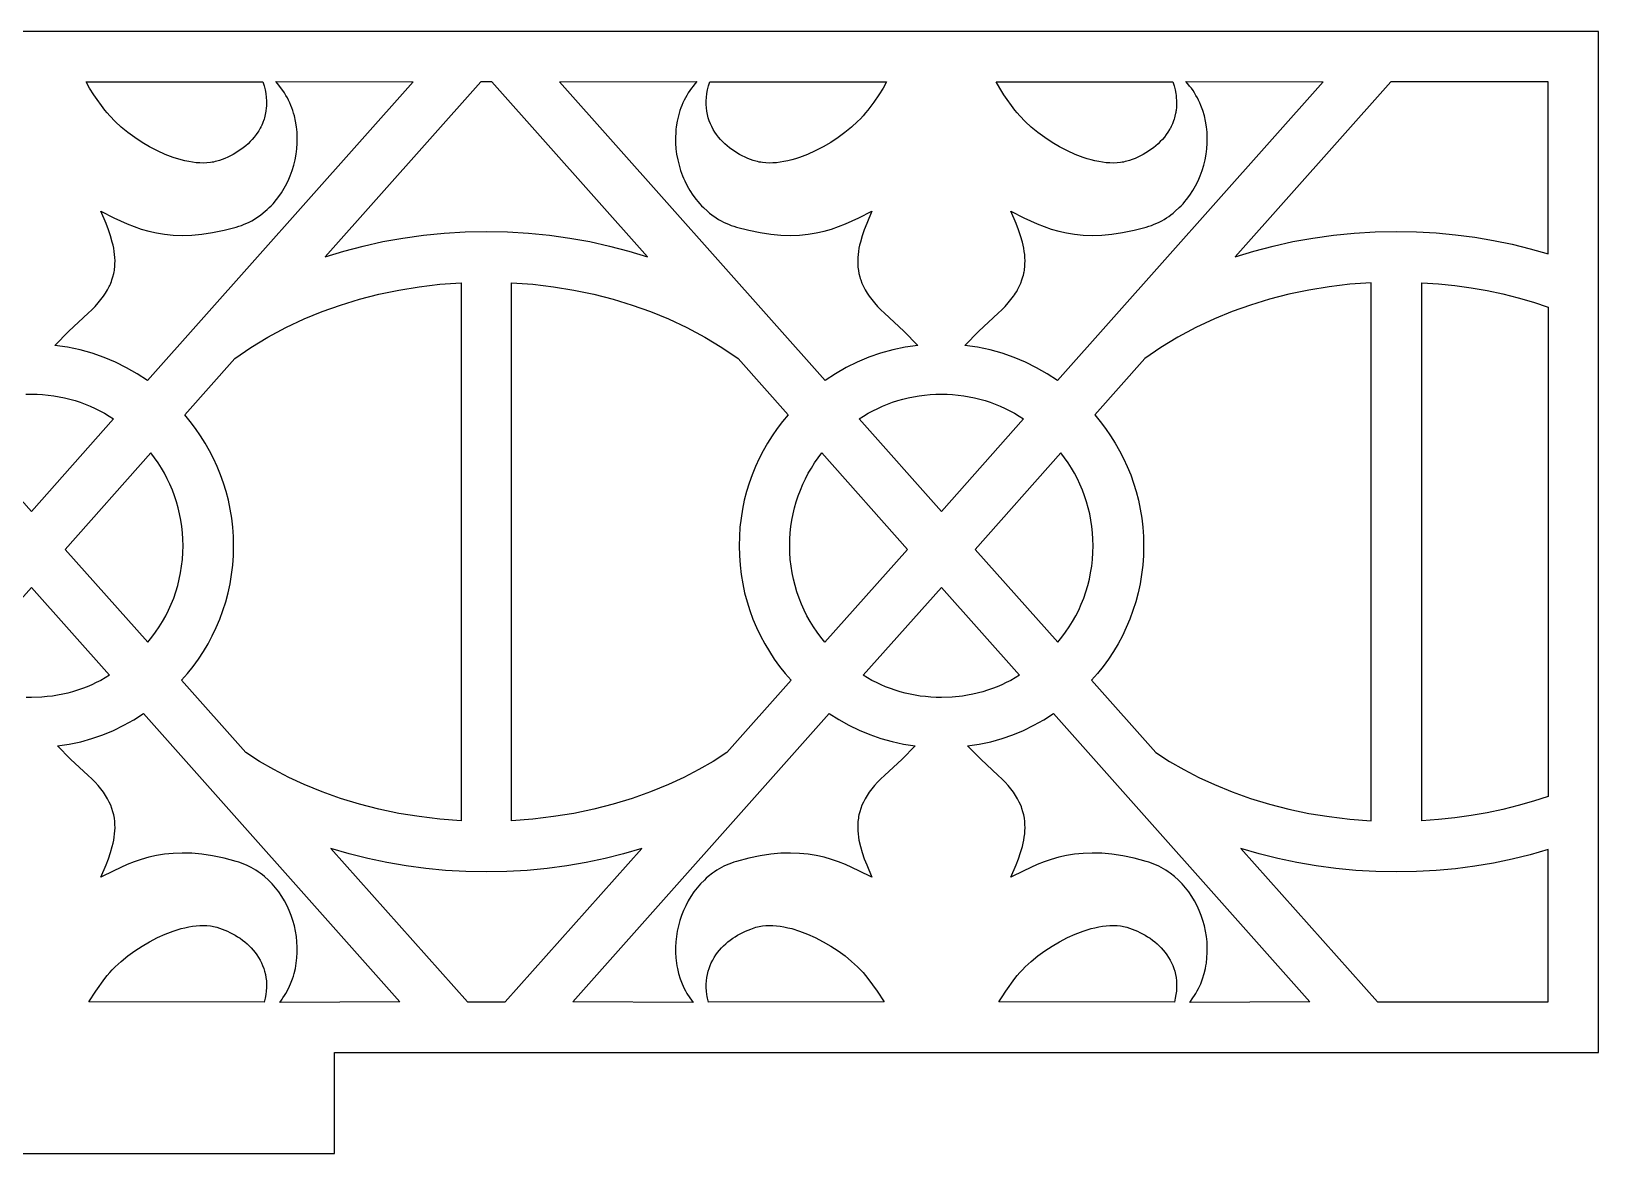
# Model space of a CAD drawing. Extents: x -831 to 1547, y -1426 to -385.
# Drawn here: x -652.77 to -606.27, y -513.42 to -480.12 of the extents above; entities that cross this region are included whole.
import ezdxf

# ---------------------------------------------------------------- set-up
doc = ezdxf.new("R2010")
doc.units = 0
doc.layers.add('CUT', color=18, linetype='CONTINUOUS')

msp = doc.modelspace()

# ---------------------------------------------------------------- linework, layer by layer
at = {"layer": 'CUT'}
for points in [[(-606.269, -480.124), (-699.269, -480.124), (-699.269, -510.424), (-661.769, -510.424), (-661.769, -513.424), (-643.769, -513.424), (-643.769, -510.424), (-606.269, -510.424)], [(-649.32, -490.488), (-649.625, -490.286), (-649.942, -490.104), (-650.272, -489.94), (-650.612, -489.797), (-650.963, -489.676), (-651.324, -489.576), (-651.694, -489.498), (-652.072, -489.444), (-651.657, -489.02), (-651.082, -488.485), (-650.974, -488.384), (-650.874, -488.284), (-650.784, -488.184), (-650.703, -488.085), (-650.629, -487.986), (-650.564, -487.888), (-650.506, -487.79), (-650.456, -487.693), (-650.444, -487.669), (-650.433, -487.645), (-650.423, -487.621), (-650.413, -487.596), (-650.394, -487.548), (-650.376, -487.5), (-650.347, -487.405), (-650.323, -487.31), (-650.313, -487.262), (-650.305, -487.215), (-650.299, -487.167), (-650.293, -487.12), (-650.287, -487.026), (-650.285, -486.933), (-650.288, -486.839), (-650.296, -486.746), (-650.308, -486.653), (-650.323, -486.561), (-650.343, -486.469), (-650.365, -486.377), (-650.418, -486.193), (-650.481, -486.01), (-650.551, -485.828), (-650.703, -485.464), (-650.319, -485.657), (-649.924, -485.836), (-649.719, -485.917), (-649.507, -485.99), (-649.287, -486.054), (-649.056, -486.106), (-648.815, -486.145), (-648.561, -486.171), (-648.292, -486.18), (-648.009, -486.172), (-647.708, -486.145), (-647.39, -486.097), (-647.051, -486.027), (-646.692, -485.933), (-646.611, -485.908), (-646.532, -485.88), (-646.454, -485.85), (-646.378, -485.816), (-646.303, -485.781), (-646.231, -485.743), (-646.09, -485.659), (-645.956, -485.566), (-645.83, -485.464), (-645.769, -485.41), (-645.71, -485.355), (-645.653, -485.297), (-645.598, -485.237), (-645.493, -485.113), (-645.396, -484.982), (-645.35, -484.915), (-645.307, -484.846), (-645.226, -484.704), (-645.153, -484.557), (-645.088, -484.407), (-645.031, -484.252), (-644.984, -484.095), (-644.944, -483.935), (-644.914, -483.773), (-644.893, -483.61), (-644.881, -483.446), (-644.878, -483.281), (-644.885, -483.117), (-644.902, -482.954), (-644.928, -482.792), (-644.965, -482.632), (-644.987, -482.553), (-645.011, -482.475), (-645.039, -482.397), (-645.068, -482.321), (-645.101, -482.245), (-645.136, -482.17), (-645.173, -482.097), (-645.214, -482.024), (-645.257, -481.953), (-645.302, -481.882), (-645.402, -481.746), (-645.456, -481.68), (-645.513, -481.616), (-641.441, -481.624)], [(-651.142, -481.625), (-645.896, -481.623), (-645.861, -481.742), (-645.832, -481.858), (-645.811, -481.972), (-645.798, -482.082), (-645.791, -482.19), (-645.79, -482.243), (-645.79, -482.25), (-645.79, -482.251), (-645.79, -482.253), (-645.79, -482.255), (-645.79, -482.256), (-645.79, -482.258), (-645.79, -482.26), (-645.79, -482.261), (-645.79, -482.263), (-645.79, -482.264), (-645.79, -482.266), (-645.79, -482.268), (-645.79, -482.269), (-645.79, -482.276), (-645.79, -482.277), (-645.79, -482.279), (-645.79, -482.281), (-645.79, -482.282), (-645.79, -482.284), (-645.79, -482.286), (-645.79, -482.287), (-645.791, -482.289), (-645.791, -482.29), (-645.791, -482.292), (-645.791, -482.294), (-645.791, -482.295), (-645.791, -482.297), (-645.791, -482.299), (-645.791, -482.3), (-645.791, -482.302), (-645.791, -482.303), (-645.791, -482.305), (-645.791, -482.307), (-645.791, -482.308), (-645.791, -482.31), (-645.791, -482.311), (-645.791, -482.313), (-645.791, -482.315), (-645.791, -482.316), (-645.791, -482.318), (-645.791, -482.32), (-645.791, -482.321), (-645.793, -482.347), (-645.797, -482.398), (-645.809, -482.497), (-645.827, -482.593), (-645.851, -482.687), (-645.865, -482.733), (-645.88, -482.778), (-645.888, -482.8), (-645.889, -482.801), (-645.889, -482.803), (-645.89, -482.804), (-645.89, -482.805), (-645.891, -482.807), (-645.891, -482.808), (-645.892, -482.81), (-645.892, -482.811), (-645.895, -482.816), (-645.895, -482.818), (-645.896, -482.819), (-645.896, -482.821), (-645.897, -482.822), (-645.897, -482.823), (-645.898, -482.825), (-645.898, -482.826), (-645.899, -482.827), (-645.899, -482.829), (-645.9, -482.83), (-645.9, -482.832), (-645.901, -482.833), (-645.901, -482.834), (-645.902, -482.836), (-645.903, -482.837), (-645.903, -482.838), (-645.904, -482.84), (-645.904, -482.841), (-645.905, -482.842), (-645.906, -482.844), (-645.908, -482.849), (-645.908, -482.851), (-645.909, -482.852), (-645.909, -482.853), (-645.91, -482.855), (-645.91, -482.856), (-645.911, -482.857), (-645.911, -482.859), (-645.912, -482.86), (-645.914, -482.865), (-645.924, -482.887), (-645.926, -482.892), (-645.927, -482.894), (-645.927, -482.895), (-645.928, -482.896), (-645.928, -482.898), (-645.929, -482.899), (-645.93, -482.9), (-645.93, -482.902), (-645.931, -482.903), (-645.933, -482.908), (-645.954, -482.95), (-645.954, -482.952), (-645.955, -482.953), (-645.955, -482.954), (-645.956, -482.956), (-645.957, -482.957), (-645.958, -482.958), (-645.958, -482.959), (-645.958, -482.961), (-645.959, -482.962), (-645.96, -482.963), (-645.961, -482.965), (-645.961, -482.966), (-645.962, -482.967), (-645.963, -482.968), (-645.963, -482.97), (-645.964, -482.971), (-645.975, -482.992), (-645.986, -483.012), (-645.997, -483.032), (-646.021, -483.072), (-646.045, -483.111), (-646.097, -483.187), (-646.153, -483.26), (-646.212, -483.33), (-646.274, -483.396), (-646.34, -483.46), (-646.408, -483.521), (-646.479, -483.578), (-646.552, -483.632), (-646.627, -483.684), (-646.704, -483.732), (-646.782, -483.776), (-646.862, -483.818), (-646.942, -483.856), (-647.023, -483.892), (-647.104, -483.923), (-647.186, -483.952), (-647.267, -483.977), (-647.313, -483.99), (-647.36, -484.001), (-647.408, -484.01), (-647.457, -484.017), (-647.557, -484.027), (-647.66, -484.031), (-647.766, -484.029), (-647.874, -484.021), (-647.985, -484.008), (-648.097, -483.989), (-648.211, -483.965), (-648.326, -483.936), (-648.559, -483.864), (-648.794, -483.775), (-649.028, -483.67), (-649.259, -483.55), (-649.484, -483.419), (-649.701, -483.276), (-649.908, -483.125), (-650.102, -482.966), (-650.282, -482.801), (-650.444, -482.632), (-650.518, -482.546), (-650.586, -482.46), (-650.912, -482.005), (-651.038, -481.807)], [(-634.485, -486.816), (-639.102, -481.624), (-639.434, -481.624), (-644.051, -486.815), (-643.493, -486.644), (-642.922, -486.493), (-642.339, -486.364), (-641.744, -486.257), (-641.138, -486.173), (-640.523, -486.112), (-639.9, -486.075), (-639.269, -486.062), (-638.637, -486.075), (-638.014, -486.112), (-637.398, -486.173), (-636.793, -486.257), (-636.198, -486.364), (-635.614, -486.493), (-635.043, -486.644)], [(-626.464, -489.444), (-626.843, -489.495), (-627.213, -489.571), (-627.574, -489.67), (-627.925, -489.792), (-628.266, -489.935), (-628.595, -490.1), (-628.912, -490.284), (-629.216, -490.488), (-637.095, -481.624), (-633.024, -481.616), (-633.081, -481.68), (-633.135, -481.746), (-633.186, -481.814), (-633.234, -481.882), (-633.28, -481.953), (-633.323, -482.024), (-633.363, -482.096), (-633.401, -482.17), (-633.436, -482.245), (-633.468, -482.321), (-633.498, -482.397), (-633.525, -482.475), (-633.572, -482.632), (-633.591, -482.712), (-633.608, -482.792), (-633.635, -482.954), (-633.644, -483.035), (-633.651, -483.117), (-633.658, -483.281), (-633.656, -483.445), (-633.644, -483.61), (-633.623, -483.773), (-633.592, -483.935), (-633.553, -484.095), (-633.505, -484.252), (-633.449, -484.407), (-633.417, -484.483), (-633.384, -484.557), (-633.311, -484.704), (-633.23, -484.846), (-633.141, -484.982), (-633.043, -485.113), (-632.992, -485.176), (-632.939, -485.237), (-632.884, -485.297), (-632.826, -485.355), (-632.707, -485.464), (-632.645, -485.516), (-632.58, -485.566), (-632.447, -485.659), (-632.377, -485.702), (-632.306, -485.743), (-632.233, -485.781), (-632.159, -485.816), (-632.083, -485.85), (-632.005, -485.88), (-631.926, -485.908), (-631.845, -485.933), (-631.485, -486.027), (-631.147, -486.097), (-630.828, -486.145), (-630.528, -486.172), (-630.244, -486.18), (-629.976, -486.171), (-629.722, -486.145), (-629.48, -486.106), (-629.25, -486.054), (-629.029, -485.99), (-628.817, -485.917), (-628.612, -485.836), (-628.217, -485.657), (-627.833, -485.464), (-627.985, -485.828), (-628.055, -486.01), (-628.118, -486.193), (-628.172, -486.377), (-628.194, -486.469), (-628.213, -486.561), (-628.229, -486.653), (-628.241, -486.746), (-628.248, -486.839), (-628.251, -486.933), (-628.25, -487.026), (-628.243, -487.12), (-628.231, -487.215), (-628.213, -487.31), (-628.19, -487.405), (-628.176, -487.453), (-628.16, -487.5), (-628.124, -487.596), (-628.081, -487.693), (-628.031, -487.79), (-627.973, -487.888), (-627.907, -487.986), (-627.834, -488.085), (-627.752, -488.184), (-627.662, -488.284), (-627.563, -488.384), (-627.454, -488.485), (-626.879, -489.02)], [(-632.64, -481.623), (-627.394, -481.625), (-627.499, -481.807), (-627.625, -482.005), (-627.774, -482.223), (-627.95, -482.46), (-628.019, -482.546), (-628.093, -482.632), (-628.171, -482.717), (-628.255, -482.801), (-628.434, -482.966), (-628.629, -483.125), (-628.835, -483.276), (-629.053, -483.419), (-629.278, -483.55), (-629.509, -483.67), (-629.743, -483.775), (-629.977, -483.864), (-630.094, -483.902), (-630.21, -483.936), (-630.326, -483.965), (-630.439, -483.989), (-630.552, -484.008), (-630.662, -484.021), (-630.771, -484.029), (-630.876, -484.031), (-630.98, -484.027), (-631.08, -484.017), (-631.128, -484.01), (-631.176, -484.001), (-631.223, -483.99), (-631.269, -483.977), (-631.351, -483.952), (-631.432, -483.923), (-631.514, -483.892), (-631.595, -483.856), (-631.675, -483.818), (-631.754, -483.776), (-631.833, -483.732), (-631.909, -483.683), (-631.984, -483.632), (-632.057, -483.578), (-632.128, -483.521), (-632.197, -483.46), (-632.262, -483.396), (-632.324, -483.33), (-632.384, -483.26), (-632.44, -483.187), (-632.491, -483.111), (-632.539, -483.032), (-632.583, -482.95), (-632.603, -482.908), (-632.622, -482.865), (-632.656, -482.778), (-632.685, -482.687), (-632.709, -482.593), (-632.728, -482.497), (-632.74, -482.398), (-632.746, -482.295), (-632.746, -482.19), (-632.739, -482.082), (-632.725, -481.972), (-632.704, -481.858), (-632.676, -481.742)], [(-622.322, -490.488), (-622.626, -490.286), (-622.943, -490.104), (-623.273, -489.94), (-623.613, -489.797), (-623.964, -489.676), (-624.326, -489.576), (-624.695, -489.498), (-625.073, -489.444), (-624.658, -489.02), (-624.083, -488.485), (-623.975, -488.384), (-623.876, -488.284), (-623.785, -488.184), (-623.704, -488.085), (-623.63, -487.986), (-623.596, -487.937), (-623.565, -487.888), (-623.535, -487.839), (-623.507, -487.79), (-623.457, -487.693), (-623.414, -487.596), (-623.377, -487.5), (-623.348, -487.405), (-623.335, -487.357), (-623.324, -487.31), (-623.324, -487.308), (-623.324, -487.307), (-623.323, -487.305), (-623.323, -487.304), (-623.322, -487.298), (-623.321, -487.296), (-623.321, -487.295), (-623.321, -487.293), (-623.321, -487.292), (-623.32, -487.29), (-623.32, -487.289), (-623.32, -487.287), (-623.319, -487.286), (-623.315, -487.262), (-623.307, -487.215), (-623.306, -487.213), (-623.306, -487.212), (-623.306, -487.21), (-623.306, -487.209), (-623.305, -487.207), (-623.305, -487.206), (-623.305, -487.204), (-623.305, -487.203), (-623.305, -487.201), (-623.304, -487.2), (-623.304, -487.198), (-623.304, -487.197), (-623.303, -487.195), (-623.303, -487.194), (-623.303, -487.193), (-623.303, -487.191), (-623.303, -487.19), (-623.302, -487.188), (-623.302, -487.187), (-623.302, -487.185), (-623.302, -487.184), (-623.302, -487.182), (-623.302, -487.181), (-623.301, -487.179), (-623.301, -487.178), (-623.301, -487.176), (-623.301, -487.175), (-623.301, -487.173), (-623.301, -487.172), (-623.3, -487.17), (-623.3, -487.169), (-623.3, -487.167), (-623.294, -487.12), (-623.288, -487.026), (-623.286, -486.933), (-623.29, -486.839), (-623.297, -486.746), (-623.309, -486.653), (-623.324, -486.561), (-623.343, -486.469), (-623.366, -486.377), (-623.42, -486.193), (-623.482, -486.01), (-623.552, -485.828), (-623.704, -485.464), (-623.321, -485.657), (-622.926, -485.836), (-622.72, -485.917), (-622.508, -485.99), (-622.288, -486.054), (-622.057, -486.106), (-621.816, -486.145), (-621.562, -486.171), (-621.293, -486.18), (-621.01, -486.172), (-620.709, -486.145), (-620.391, -486.097), (-620.052, -486.027), (-619.693, -485.933), (-619.612, -485.908), (-619.533, -485.88), (-619.455, -485.85), (-619.379, -485.816), (-619.305, -485.781), (-619.232, -485.743), (-619.161, -485.702), (-619.091, -485.659), (-619.023, -485.613), (-618.958, -485.566), (-618.893, -485.516), (-618.831, -485.464), (-618.711, -485.355), (-618.654, -485.297), (-618.599, -485.237), (-618.546, -485.176), (-618.494, -485.113), (-618.397, -484.982), (-618.308, -484.846), (-618.227, -484.704), (-618.154, -484.557), (-618.089, -484.407), (-618.032, -484.252), (-617.984, -484.095), (-617.945, -483.935), (-617.915, -483.773), (-617.894, -483.61), (-617.882, -483.446), (-617.88, -483.281), (-617.886, -483.117), (-617.903, -482.954), (-617.929, -482.792), (-617.966, -482.632), (-618.012, -482.475), (-618.069, -482.321), (-618.102, -482.245), (-618.137, -482.17), (-618.175, -482.097), (-618.215, -482.024), (-618.258, -481.953), (-618.303, -481.882), (-618.352, -481.814), (-618.403, -481.746), (-618.457, -481.68), (-618.514, -481.616), (-614.442, -481.624)], [(-624.143, -481.625), (-618.898, -481.623), (-618.862, -481.742), (-618.833, -481.858), (-618.812, -481.972), (-618.805, -482.027), (-618.799, -482.082), (-618.792, -482.19), (-618.792, -482.192), (-618.792, -482.194), (-618.792, -482.195), (-618.792, -482.197), (-618.791, -482.199), (-618.792, -482.2), (-618.792, -482.202), (-618.792, -482.204), (-618.792, -482.205), (-618.791, -482.207), (-618.791, -482.209), (-618.792, -482.21), (-618.791, -482.212), (-618.791, -482.213), (-618.791, -482.215), (-618.791, -482.217), (-618.791, -482.243), (-618.792, -482.295), (-618.798, -482.398), (-618.803, -482.448), (-618.803, -482.449), (-618.803, -482.451), (-618.804, -482.452), (-618.804, -482.454), (-618.804, -482.455), (-618.804, -482.457), (-618.805, -482.458), (-618.805, -482.46), (-618.805, -482.462), (-618.805, -482.463), (-618.805, -482.465), (-618.806, -482.466), (-618.806, -482.468), (-618.806, -482.469), (-618.806, -482.471), (-618.807, -482.472), (-618.807, -482.474), (-618.807, -482.475), (-618.807, -482.477), (-618.807, -482.479), (-618.808, -482.48), (-618.808, -482.482), (-618.808, -482.483), (-618.808, -482.485), (-618.809, -482.486), (-618.809, -482.488), (-618.809, -482.489), (-618.809, -482.491), (-618.809, -482.492), (-618.81, -482.494), (-618.81, -482.495), (-618.81, -482.497), (-618.814, -482.521), (-618.814, -482.523), (-618.815, -482.524), (-618.815, -482.526), (-618.815, -482.527), (-618.816, -482.529), (-618.816, -482.53), (-618.816, -482.532), (-618.816, -482.533), (-618.817, -482.535), (-618.817, -482.536), (-618.817, -482.538), (-618.817, -482.539), (-618.818, -482.541), (-618.818, -482.543), (-618.818, -482.544), (-618.819, -482.546), (-618.823, -482.57), (-618.828, -482.593), (-618.852, -482.687), (-618.866, -482.733), (-618.881, -482.778), (-618.916, -482.865), (-618.955, -482.95), (-618.976, -482.992), (-618.987, -483.012), (-618.987, -483.013), (-618.988, -483.014), (-618.989, -483.016), (-618.99, -483.017), (-618.99, -483.018), (-618.991, -483.02), (-618.991, -483.021), (-618.992, -483.022), (-618.993, -483.023), (-618.994, -483.025), (-618.995, -483.026), (-618.995, -483.027), (-618.996, -483.028), (-618.997, -483.03), (-618.997, -483.031), (-618.998, -483.032), (-619.046, -483.111), (-619.098, -483.187), (-619.154, -483.26), (-619.213, -483.33), (-619.276, -483.396), (-619.341, -483.46), (-619.41, -483.521), (-619.48, -483.578), (-619.553, -483.632), (-619.628, -483.684), (-619.705, -483.732), (-619.783, -483.776), (-619.863, -483.818), (-619.943, -483.856), (-620.024, -483.892), (-620.105, -483.923), (-620.187, -483.952), (-620.269, -483.977), (-620.314, -483.99), (-620.362, -484.001), (-620.409, -484.01), (-620.458, -484.017), (-620.558, -484.027), (-620.661, -484.031), (-620.767, -484.029), (-620.876, -484.021), (-620.986, -484.008), (-621.098, -483.989), (-621.212, -483.965), (-621.327, -483.936), (-621.444, -483.902), (-621.561, -483.864), (-621.795, -483.775), (-622.029, -483.67), (-622.26, -483.55), (-622.485, -483.419), (-622.702, -483.276), (-622.909, -483.125), (-623.104, -482.966), (-623.283, -482.801), (-623.445, -482.632), (-623.519, -482.546), (-623.587, -482.46), (-623.913, -482.005), (-624.039, -481.807)], [(-607.768, -486.726), (-607.769, -481.624), (-612.435, -481.624), (-617.053, -486.816), (-616.495, -486.644), (-615.923, -486.493), (-615.34, -486.364), (-614.745, -486.257), (-614.139, -486.173), (-613.524, -486.112), (-612.9, -486.075), (-612.269, -486.062), (-611.677, -486.073), (-611.093, -486.106), (-610.516, -486.159), (-609.947, -486.233), (-609.387, -486.328), (-608.836, -486.441), (-608.297, -486.574)], [(-640.019, -503.544), (-640.646, -503.498), (-641.263, -503.425), (-641.867, -503.327), (-642.458, -503.203), (-643.035, -503.055), (-643.597, -502.883), (-644.142, -502.689), (-644.669, -502.472), (-645.128, -502.26), (-645.57, -502.03), (-645.996, -501.786), (-646.405, -501.525), (-648.312, -499.379), (-648.135, -499.178), (-647.968, -498.969), (-647.811, -498.752), (-647.663, -498.528), (-647.526, -498.297), (-647.399, -498.06), (-647.283, -497.816), (-647.178, -497.566), (-647.084, -497.31), (-647.002, -497.049), (-646.931, -496.783), (-646.873, -496.512), (-646.828, -496.237), (-646.794, -495.958), (-646.774, -495.675), (-646.768, -495.388), (-646.774, -495.111), (-646.793, -494.837), (-646.823, -494.567), (-646.867, -494.301), (-646.921, -494.038), (-646.987, -493.78), (-647.064, -493.527), (-647.152, -493.279), (-647.251, -493.036), (-647.36, -492.798), (-647.479, -492.567), (-647.608, -492.341), (-647.747, -492.122), (-647.895, -491.909), (-648.052, -491.704), (-648.218, -491.506), (-646.732, -489.831), (-646.254, -489.503), (-645.75, -489.197), (-645.221, -488.914), (-644.669, -488.656), (-644.142, -488.439), (-643.596, -488.244), (-643.035, -488.073), (-642.458, -487.924), (-641.867, -487.801), (-641.263, -487.702), (-640.646, -487.63), (-640.019, -487.584)], [(-638.519, -503.544), (-638.519, -487.584), (-637.891, -487.63), (-637.274, -487.702), (-636.67, -487.801), (-636.079, -487.924), (-635.502, -488.073), (-634.941, -488.245), (-634.396, -488.439), (-633.868, -488.656), (-633.316, -488.915), (-632.786, -489.198), (-632.281, -489.505), (-631.802, -489.833), (-630.318, -491.506), (-630.484, -491.704), (-630.642, -491.909), (-630.79, -492.122), (-630.928, -492.341), (-631.058, -492.566), (-631.177, -492.798), (-631.286, -493.036), (-631.385, -493.279), (-631.473, -493.527), (-631.549, -493.78), (-631.615, -494.038), (-631.67, -494.301), (-631.713, -494.567), (-631.744, -494.837), (-631.763, -495.111), (-631.769, -495.388), (-631.762, -495.675), (-631.742, -495.958), (-631.709, -496.237), (-631.663, -496.512), (-631.605, -496.783), (-631.535, -497.049), (-631.452, -497.31), (-631.358, -497.566), (-631.253, -497.816), (-631.137, -498.06), (-631.01, -498.297), (-630.873, -498.528), (-630.725, -498.752), (-630.568, -498.969), (-630.401, -499.178), (-630.225, -499.379), (-632.13, -501.524), (-632.539, -501.784), (-632.966, -502.03), (-633.409, -502.259), (-633.868, -502.472), (-634.396, -502.689), (-634.941, -502.883), (-635.502, -503.055), (-636.079, -503.203), (-636.67, -503.327), (-637.275, -503.425), (-637.891, -503.498)], [(-613.019, -503.544), (-613.019, -487.584), (-613.646, -487.63), (-614.263, -487.702), (-614.867, -487.801), (-615.458, -487.924), (-616.035, -488.073), (-616.597, -488.245), (-617.142, -488.439), (-617.669, -488.656), (-618.222, -488.915), (-618.752, -489.198), (-619.256, -489.505), (-619.735, -489.833), (-621.219, -491.506), (-621.053, -491.704), (-620.896, -491.909), (-620.748, -492.122), (-620.609, -492.341), (-620.48, -492.567), (-620.361, -492.798), (-620.252, -493.036), (-620.153, -493.279), (-620.065, -493.527), (-619.988, -493.78), (-619.922, -494.038), (-619.867, -494.301), (-619.825, -494.567), (-619.794, -494.837), (-619.775, -495.111), (-619.769, -495.388), (-619.775, -495.675), (-619.796, -495.958), (-619.829, -496.237), (-619.875, -496.512), (-619.932, -496.783), (-620.003, -497.049), (-620.085, -497.31), (-620.179, -497.566), (-620.284, -497.816), (-620.4, -498.06), (-620.527, -498.297), (-620.665, -498.528), (-620.812, -498.752), (-620.969, -498.969), (-621.136, -499.178), (-621.312, -499.379), (-619.408, -501.524), (-618.998, -501.784), (-618.572, -502.03), (-618.128, -502.259), (-617.669, -502.472), (-617.142, -502.689), (-616.596, -502.883), (-616.035, -503.055), (-615.458, -503.203), (-614.867, -503.327), (-614.263, -503.425), (-613.646, -503.498)], [(-611.519, -487.583), (-611.022, -487.617), (-610.533, -487.668), (-610.051, -487.735), (-609.577, -487.818), (-609.111, -487.917), (-608.654, -488.031), (-608.206, -488.16), (-607.768, -488.303), (-607.768, -502.825), (-608.206, -502.968), (-608.654, -503.097), (-609.111, -503.211), (-609.577, -503.309), (-610.051, -503.393), (-610.533, -503.46), (-611.022, -503.51), (-611.519, -503.544)], [(-628.208, -491.622), (-628.076, -491.537), (-627.94, -491.456), (-627.801, -491.381), (-627.659, -491.31), (-627.515, -491.244), (-627.367, -491.184), (-627.217, -491.129), (-627.065, -491.08), (-626.91, -491.036), (-626.753, -490.997), (-626.593, -490.964), (-626.432, -490.937), (-626.269, -490.916), (-626.104, -490.901), (-625.937, -490.891), (-625.769, -490.888), (-625.601, -490.891), (-625.434, -490.901), (-625.269, -490.916), (-625.106, -490.937), (-624.944, -490.964), (-624.785, -490.997), (-624.628, -491.036), (-624.473, -491.08), (-624.32, -491.129), (-624.17, -491.184), (-624.023, -491.244), (-623.878, -491.31), (-623.737, -491.381), (-623.598, -491.456), (-623.462, -491.537), (-623.33, -491.622), (-625.769, -494.366)], [(-649.221, -492.634), (-651.764, -495.495), (-649.314, -498.252), (-649.194, -498.104), (-649.081, -497.952), (-648.974, -497.794), (-648.873, -497.632), (-648.78, -497.465), (-648.694, -497.294), (-648.616, -497.119), (-648.545, -496.94), (-648.481, -496.757), (-648.426, -496.57), (-648.378, -496.38), (-648.339, -496.187), (-648.308, -495.991), (-648.286, -495.793), (-648.272, -495.592), (-648.268, -495.388), (-648.272, -495.194), (-648.284, -495.002), (-648.304, -494.813), (-648.332, -494.626), (-648.368, -494.441), (-648.411, -494.259), (-648.462, -494.081), (-648.52, -493.905), (-648.584, -493.733), (-648.656, -493.564), (-648.734, -493.399), (-648.819, -493.237), (-648.91, -493.08), (-649.008, -492.927), (-649.111, -492.778)], [(-629.223, -498.252), (-629.343, -498.104), (-629.456, -497.952), (-629.563, -497.794), (-629.663, -497.632), (-629.756, -497.465), (-629.842, -497.294), (-629.921, -497.119), (-629.992, -496.94), (-630.055, -496.757), (-630.111, -496.57), (-630.158, -496.38), (-630.198, -496.187), (-630.229, -495.991), (-630.251, -495.793), (-630.264, -495.592), (-630.269, -495.388), (-630.265, -495.194), (-630.252, -495.002), (-630.232, -494.813), (-630.204, -494.626), (-630.168, -494.441), (-630.125, -494.259), (-630.075, -494.081), (-630.017, -493.905), (-629.952, -493.733), (-629.881, -493.564), (-629.803, -493.399), (-629.718, -493.237), (-629.626, -493.08), (-629.529, -492.927), (-629.425, -492.778), (-629.316, -492.634), (-626.772, -495.495)], [(-622.222, -492.634), (-624.765, -495.495), (-622.315, -498.252), (-622.195, -498.104), (-622.082, -497.952), (-621.974, -497.794), (-621.875, -497.632), (-621.781, -497.465), (-621.695, -497.294), (-621.617, -497.119), (-621.546, -496.94), (-621.482, -496.757), (-621.427, -496.57), (-621.379, -496.38), (-621.34, -496.187), (-621.309, -495.991), (-621.287, -495.793), (-621.273, -495.592), (-621.269, -495.388), (-621.273, -495.194), (-621.285, -495.002), (-621.305, -494.813), (-621.333, -494.626), (-621.369, -494.441), (-621.412, -494.259), (-621.463, -494.081), (-621.521, -493.905), (-621.585, -493.733), (-621.657, -493.564), (-621.735, -493.399), (-621.82, -493.237), (-621.911, -493.08), (-622.009, -492.927), (-622.112, -492.778)], [(-623.452, -499.23), (-623.579, -499.307), (-623.709, -499.38), (-623.842, -499.448), (-623.978, -499.511), (-624.116, -499.57), (-624.256, -499.624), (-624.399, -499.673), (-624.543, -499.717), (-624.839, -499.791), (-624.99, -499.82), (-625.143, -499.845), (-625.453, -499.877), (-625.769, -499.888), (-625.927, -499.885), (-626.085, -499.877), (-626.241, -499.864), (-626.395, -499.845), (-626.547, -499.82), (-626.698, -499.791), (-626.847, -499.757), (-626.994, -499.717), (-627.139, -499.673), (-627.281, -499.624), (-627.422, -499.57), (-627.56, -499.511), (-627.695, -499.448), (-627.828, -499.38), (-627.958, -499.307), (-628.086, -499.23), (-625.769, -496.624)], [(-651.992, -501.326), (-651.644, -501.274), (-651.302, -501.201), (-650.969, -501.108), (-650.644, -500.996), (-650.329, -500.865), (-650.023, -500.715), (-649.727, -500.548), (-649.443, -500.365), (-641.834, -508.924), (-645.4, -508.936), (-645.351, -508.871), (-645.327, -508.838), (-645.304, -508.804), (-645.26, -508.736), (-645.218, -508.667), (-645.141, -508.526), (-645.075, -508.381), (-645.019, -508.232), (-644.995, -508.156), (-644.972, -508.08), (-644.935, -507.926), (-644.907, -507.769), (-644.889, -507.612), (-644.88, -507.453), (-644.879, -507.294), (-644.887, -507.135), (-644.905, -506.976), (-644.93, -506.819), (-644.964, -506.663), (-645.007, -506.509), (-645.057, -506.358), (-645.115, -506.21), (-645.182, -506.066), (-645.256, -505.926), (-645.337, -505.79), (-645.426, -505.66), (-645.522, -505.535), (-645.625, -505.417), (-645.736, -505.305), (-645.853, -505.2), (-645.914, -505.151), (-645.977, -505.103), (-646.041, -505.058), (-646.107, -505.014), (-646.175, -504.973), (-646.244, -504.934), (-646.387, -504.864), (-646.461, -504.832), (-646.537, -504.803), (-646.614, -504.776), (-646.692, -504.752), (-647.051, -504.658), (-647.39, -504.587), (-647.708, -504.54), (-648.009, -504.512), (-648.292, -504.504), (-648.561, -504.514), (-648.814, -504.539), (-649.056, -504.579), (-649.287, -504.631), (-649.507, -504.694), (-649.719, -504.767), (-649.925, -504.848), (-650.32, -505.028), (-650.703, -505.22), (-650.551, -504.856), (-650.481, -504.674), (-650.418, -504.491), (-650.365, -504.308), (-650.343, -504.216), (-650.323, -504.123), (-650.307, -504.031), (-650.296, -503.938), (-650.288, -503.845), (-650.285, -503.752), (-650.287, -503.658), (-650.293, -503.564), (-650.305, -503.47), (-650.323, -503.375), (-650.346, -503.28), (-650.376, -503.184), (-650.413, -503.088), (-650.456, -502.991), (-650.506, -502.894), (-650.564, -502.797), (-650.629, -502.699), (-650.703, -502.6), (-650.784, -502.501), (-650.875, -502.401), (-650.974, -502.3), (-651.082, -502.199), (-651.602, -501.718)], [(-629.094, -500.365), (-628.809, -500.547), (-628.514, -500.713), (-628.208, -500.861), (-627.892, -500.992), (-627.567, -501.104), (-627.233, -501.198), (-626.892, -501.272), (-626.544, -501.326), (-626.934, -501.718), (-627.454, -502.199), (-627.562, -502.3), (-627.662, -502.401), (-627.752, -502.501), (-627.834, -502.6), (-627.907, -502.699), (-627.973, -502.797), (-628.03, -502.894), (-628.081, -502.991), (-628.124, -503.088), (-628.16, -503.184), (-628.19, -503.28), (-628.213, -503.375), (-628.223, -503.422), (-628.231, -503.47), (-628.243, -503.564), (-628.25, -503.658), (-628.251, -503.752), (-628.248, -503.845), (-628.24, -503.938), (-628.229, -504.031), (-628.213, -504.123), (-628.172, -504.308), (-628.118, -504.491), (-628.055, -504.674), (-627.985, -504.856), (-627.833, -505.22), (-628.217, -505.028), (-628.612, -504.848), (-628.817, -504.767), (-629.029, -504.694), (-629.25, -504.631), (-629.48, -504.579), (-629.722, -504.539), (-629.976, -504.514), (-630.244, -504.504), (-630.528, -504.512), (-630.828, -504.54), (-631.147, -504.588), (-631.485, -504.658), (-631.844, -504.752), (-631.923, -504.776), (-632, -504.803), (-632.075, -504.832), (-632.149, -504.864), (-632.221, -504.898), (-632.292, -504.934), (-632.361, -504.973), (-632.429, -505.014), (-632.495, -505.058), (-632.559, -505.103), (-632.683, -505.2), (-632.743, -505.252), (-632.801, -505.305), (-632.911, -505.417), (-633.014, -505.535), (-633.11, -505.66), (-633.199, -505.79), (-633.281, -505.926), (-633.355, -506.066), (-633.421, -506.21), (-633.479, -506.358), (-633.53, -506.509), (-633.572, -506.663), (-633.606, -506.819), (-633.632, -506.976), (-633.649, -507.135), (-633.657, -507.294), (-633.657, -507.453), (-633.647, -507.612), (-633.629, -507.769), (-633.616, -507.848), (-633.601, -507.926), (-633.564, -508.08), (-633.517, -508.232), (-633.461, -508.381), (-633.395, -508.526), (-633.358, -508.597), (-633.319, -508.667), (-633.233, -508.804), (-633.136, -508.936), (-636.702, -508.924)], [(-624.993, -501.326), (-624.645, -501.274), (-624.304, -501.201), (-623.97, -501.108), (-623.646, -500.996), (-623.33, -500.865), (-623.024, -500.715), (-622.728, -500.548), (-622.444, -500.365), (-614.835, -508.924), (-618.402, -508.936), (-618.305, -508.804), (-618.26, -508.736), (-618.219, -508.667), (-618.179, -508.597), (-618.143, -508.526), (-618.076, -508.381), (-618.02, -508.232), (-617.973, -508.08), (-617.936, -507.926), (-617.921, -507.848), (-617.908, -507.769), (-617.89, -507.612), (-617.88, -507.453), (-617.88, -507.294), (-617.888, -507.135), (-617.906, -506.976), (-617.931, -506.819), (-617.965, -506.663), (-618.008, -506.509), (-618.058, -506.358), (-618.117, -506.21), (-618.183, -506.066), (-618.257, -505.926), (-618.338, -505.79), (-618.427, -505.66), (-618.523, -505.535), (-618.627, -505.417), (-618.737, -505.305), (-618.854, -505.2), (-618.978, -505.103), (-619.042, -505.058), (-619.109, -505.014), (-619.176, -504.973), (-619.245, -504.934), (-619.316, -504.898), (-619.388, -504.864), (-619.462, -504.832), (-619.538, -504.803), (-619.615, -504.776), (-619.693, -504.752), (-620.052, -504.658), (-620.39, -504.587), (-620.709, -504.54), (-621.01, -504.512), (-621.293, -504.504), (-621.562, -504.514), (-621.816, -504.539), (-622.057, -504.579), (-622.288, -504.631), (-622.508, -504.694), (-622.721, -504.767), (-622.926, -504.848), (-623.321, -505.028), (-623.704, -505.22), (-623.552, -504.856), (-623.483, -504.674), (-623.419, -504.491), (-623.366, -504.308), (-623.344, -504.216), (-623.324, -504.123), (-623.309, -504.031), (-623.297, -503.938), (-623.289, -503.845), (-623.286, -503.752), (-623.288, -503.658), (-623.291, -503.611), (-623.291, -503.599), (-623.292, -503.588), (-623.295, -503.564), (-623.306, -503.47), (-623.324, -503.375), (-623.348, -503.28), (-623.377, -503.184), (-623.395, -503.136), (-623.414, -503.088), (-623.457, -502.991), (-623.507, -502.894), (-623.565, -502.797), (-623.63, -502.699), (-623.704, -502.6), (-623.785, -502.501), (-623.875, -502.401), (-623.975, -502.3), (-624.083, -502.199), (-624.603, -501.718)], [(-643.881, -504.367), (-639.827, -508.924), (-638.709, -508.924), (-634.655, -504.367), (-635.195, -504.526), (-635.748, -504.666), (-636.311, -504.786), (-636.885, -504.885), (-637.469, -504.963), (-638.061, -505.02), (-638.661, -505.054), (-639.269, -505.065), (-639.876, -505.054), (-640.476, -505.02), (-641.068, -504.963), (-641.652, -504.885), (-642.226, -504.786), (-642.789, -504.666), (-643.341, -504.526)], [(-616.883, -504.367), (-612.829, -508.924), (-607.769, -508.924), (-607.768, -504.402), (-608.297, -504.553), (-608.836, -504.686), (-609.386, -504.8), (-609.947, -504.894), (-610.516, -504.968), (-611.093, -505.022), (-611.677, -505.055), (-612.269, -505.065), (-612.876, -505.054), (-613.477, -505.02), (-614.069, -504.963), (-614.652, -504.885), (-615.226, -504.786), (-615.79, -504.666), (-616.343, -504.526)], [(-645.856, -508.927), (-651.065, -508.924), (-650.858, -508.599), (-650.586, -508.224), (-650.517, -508.138), (-650.444, -508.052), (-650.365, -507.967), (-650.282, -507.883), (-650.102, -507.718), (-649.908, -507.559), (-649.701, -507.408), (-649.484, -507.266), (-649.259, -507.134), (-649.028, -507.015), (-648.794, -506.91), (-648.559, -506.82), (-648.326, -506.748), (-648.211, -506.719), (-648.097, -506.695), (-647.985, -506.677), (-647.874, -506.663), (-647.766, -506.655), (-647.66, -506.653), (-647.557, -506.657), (-647.457, -506.667), (-647.408, -506.675), (-647.36, -506.684), (-647.313, -506.695), (-647.267, -506.707), (-647.189, -506.731), (-647.11, -506.759), (-647.031, -506.789), (-646.953, -506.823), (-646.876, -506.859), (-646.799, -506.899), (-646.723, -506.941), (-646.649, -506.987), (-646.576, -507.035), (-646.505, -507.087), (-646.436, -507.141), (-646.369, -507.198), (-646.304, -507.258), (-646.242, -507.321), (-646.184, -507.387), (-646.128, -507.456), (-646.076, -507.527), (-646.027, -507.602), (-645.982, -507.679), (-645.942, -507.758), (-645.905, -507.841), (-645.873, -507.926), (-645.846, -508.014), (-645.824, -508.105), (-645.807, -508.199), (-645.796, -508.295), (-645.792, -508.344), (-645.79, -508.393), (-645.79, -508.444), (-645.791, -508.495), (-645.797, -508.599), (-645.81, -508.706), (-645.83, -508.815)], [(-627.471, -508.924), (-632.68, -508.926), (-632.707, -508.815), (-632.717, -508.76), (-632.726, -508.705), (-632.739, -508.599), (-632.746, -508.495), (-632.746, -508.393), (-632.74, -508.295), (-632.729, -508.199), (-632.712, -508.105), (-632.69, -508.014), (-632.663, -507.926), (-632.631, -507.841), (-632.595, -507.758), (-632.554, -507.679), (-632.509, -507.602), (-632.461, -507.527), (-632.408, -507.456), (-632.353, -507.387), (-632.294, -507.321), (-632.232, -507.258), (-632.168, -507.198), (-632.101, -507.141), (-632.032, -507.087), (-631.96, -507.035), (-631.888, -506.987), (-631.813, -506.941), (-631.738, -506.899), (-631.583, -506.823), (-631.426, -506.759), (-631.269, -506.707), (-631.223, -506.695), (-631.177, -506.684), (-631.128, -506.675), (-631.079, -506.667), (-630.979, -506.657), (-630.876, -506.653), (-630.771, -506.655), (-630.662, -506.663), (-630.552, -506.677), (-630.439, -506.695), (-630.325, -506.719), (-630.21, -506.748), (-629.977, -506.82), (-629.742, -506.91), (-629.509, -507.015), (-629.278, -507.134), (-629.053, -507.266), (-628.835, -507.408), (-628.628, -507.559), (-628.434, -507.718), (-628.255, -507.883), (-628.171, -507.967), (-628.093, -508.052), (-628.019, -508.138), (-627.95, -508.224), (-627.678, -508.599)], [(-618.857, -508.927), (-624.066, -508.924), (-623.97, -508.767), (-623.859, -508.599), (-623.587, -508.224), (-623.519, -508.138), (-623.445, -508.052), (-623.366, -507.967), (-623.283, -507.883), (-623.104, -507.718), (-622.909, -507.559), (-622.702, -507.408), (-622.485, -507.266), (-622.26, -507.134), (-622.029, -507.015), (-621.795, -506.91), (-621.561, -506.82), (-621.327, -506.748), (-621.212, -506.719), (-621.098, -506.695), (-620.986, -506.677), (-620.875, -506.663), (-620.767, -506.655), (-620.661, -506.653), (-620.558, -506.657), (-620.458, -506.667), (-620.409, -506.675), (-620.361, -506.684), (-620.314, -506.695), (-620.268, -506.707), (-620.19, -506.731), (-620.111, -506.759), (-619.954, -506.823), (-619.877, -506.859), (-619.8, -506.899), (-619.724, -506.941), (-619.65, -506.987), (-619.577, -507.035), (-619.506, -507.087), (-619.437, -507.141), (-619.37, -507.198), (-619.305, -507.258), (-619.244, -507.321), (-619.185, -507.387), (-619.129, -507.456), (-619.077, -507.527), (-619.028, -507.602), (-618.983, -507.679), (-618.943, -507.758), (-618.906, -507.841), (-618.874, -507.926), (-618.847, -508.014), (-618.825, -508.105), (-618.808, -508.199), (-618.797, -508.295), (-618.791, -508.393), (-618.791, -508.444), (-618.792, -508.495), (-618.794, -508.547), (-618.798, -508.599), (-618.811, -508.706), (-618.831, -508.815)]]:
    msp.add_lwpolyline(points, close=True, dxfattribs=at)
for points in [[(-652.936, -490.891), (-652.768, -490.888), (-652.599, -490.891), (-652.433, -490.901), (-652.268, -490.916), (-652.104, -490.937), (-651.943, -490.964), (-651.784, -490.997), (-651.627, -491.036), (-651.472, -491.08), (-651.319, -491.129), (-651.169, -491.184), (-651.022, -491.244), (-650.877, -491.31), (-650.736, -491.381), (-650.597, -491.456), (-650.461, -491.537), (-650.329, -491.622), (-652.768, -494.366), (-655.207, -491.622)], [(-655.084, -499.23), (-652.768, -496.624), (-650.451, -499.23), (-650.578, -499.307), (-650.708, -499.38), (-650.841, -499.448), (-650.977, -499.511), (-651.115, -499.57), (-651.255, -499.624), (-651.398, -499.673), (-651.542, -499.717), (-651.689, -499.757), (-651.838, -499.791), (-651.989, -499.82), (-652.142, -499.845), (-652.296, -499.864), (-652.452, -499.877), (-652.768, -499.888), (-652.926, -499.885)]]:
    msp.add_lwpolyline(points, dxfattribs=at)

doc.saveas('drawing.dxf')
